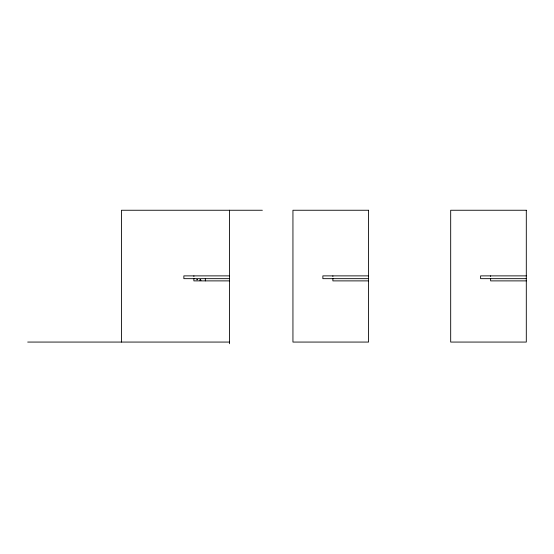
<?xml version="1.0" encoding="UTF-8"?>
<svg xmlns="http://www.w3.org/2000/svg" width="554" height="554" viewBox="0 0 554 554"><rect width="100%" height="100%" fill="white"/><g stroke="black" fill="none" stroke-linecap="round" stroke-linejoin="round"><path stroke-width="0.83" d="M196.857 279.715L197.466 279.638L196.892 279.791M200.915 280.199C199.883 278.06 199.585 281.674 200.818 280.317M200.153 279.936L200.5 280.199L200.202 279.902M262.361 210.25L121.43 210.25L121.43 342.067M229.557 275.878L183.866 275.878L183.866 278.662L229.557 278.662M368.555 275.878L322.864 275.878L322.864 278.662L368.555 278.662M526.3 275.878L480.609 275.878L480.609 278.662L526.3 278.662M229.557 280.885L193.879 280.885L193.879 278.385M368.555 280.885L332.878 280.885L332.878 278.385M526.3 280.885L490.629 280.885L490.629 278.385M27.7 342.067L229.557 342.067M490.629 275.878L490.629 276.432M332.878 275.878L332.878 276.432M229.557 210.25L229.557 343.75M205.326 278.385L205.326 280.885M193.879 275.878L193.879 276.432M368.555 210.25L292.941 210.25L292.941 342.067L368.555 342.067L368.555 210.25M526.3 210.25L450.686 210.25L450.686 342.067L526.3 342.067L526.3 210.25"/></g></svg>
